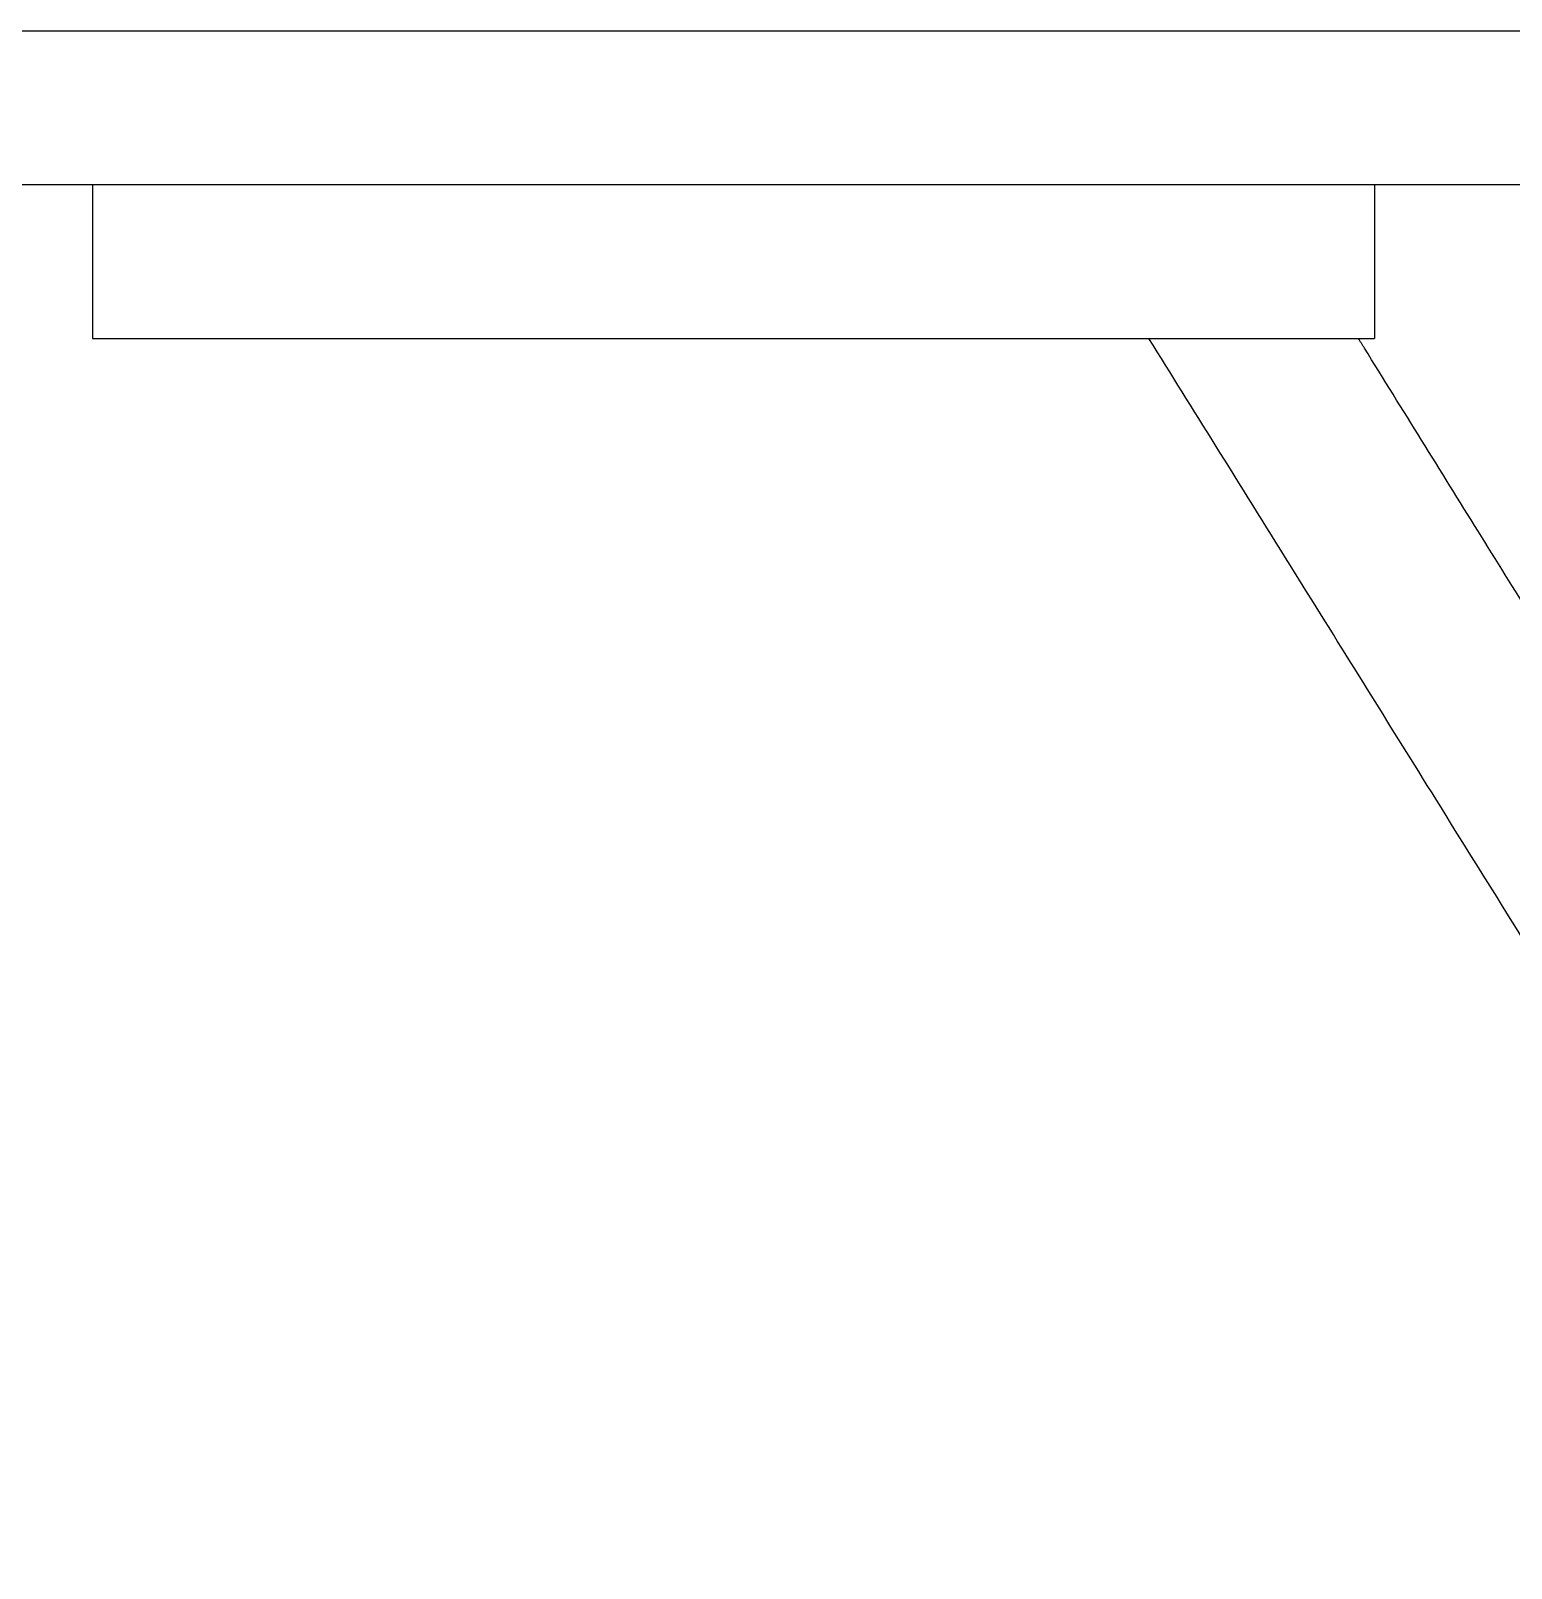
# Model space of a CAD drawing. Header units: millimetres. Extents: x 10 to 584, y 10 to 410.
# Drawn here: x 343.96 to 351.66, y 65.6 to 73.59 of the extents above; entities that cross this region are included whole.
import ezdxf

# ---------------------------------------------------------------- set-up
doc = ezdxf.new("R2010")
doc.units = ezdxf.units.MM

msp = doc.modelspace()

# ---------------------------------------------------------------- linework, layer by layer
at = {"color": 7, "linetype": 'Continuous', "lineweight": 25}
for p, q in [((291.37083, 73.59332), (360.09062, 73.59332)), ((291.37083, 72.79332), (360.09062, 72.79332)), ((344.28116, 72.79332), (344.28116, 71.99332)), ((350.94783, 72.79332), (350.94783, 71.99332)), ((344.28116, 71.99332), (350.94783, 71.99332))]:
    msp.add_line(p, q, dxfattribs=at)
msp.add_open_spline([(353.75883, 65.59601), (353.63988, 65.78704), (353.4057, 66.16313), (353.04664, 66.73976), (352.68483, 67.3208), (352.31968, 67.9072), (351.95351, 68.49524), (351.58129, 69.09302), (351.21979, 69.67356), (350.86097, 70.24982), (350.50156, 70.82699), (350.13731, 71.41197), (349.89062, 71.80814), (349.77531, 71.99332)], degree=3, knots=[0, 0, 0, 0, 0.0972022, 0.1913694, 0.2861387, 0.3806502, 0.4726225, 0.5638291, 0.6589853, 0.7393497, 0.8256018, 0.9184823, 1, 1, 1, 1], dxfattribs=at)
at = {"color": 59, "linetype": 'Continuous', "lineweight": 25}
msp.add_open_spline([(354.81353, 65.63484), (354.6569, 65.88704), (354.3349, 66.40549), (353.82227, 67.23092), (353.27022, 68.11979), (352.67651, 69.07575), (352.07878, 70.03817), (351.4811, 71.00053), (351.08528, 71.63781), (350.87508, 71.97628), (350.86449, 71.99332)], degree=3, knots=[0, 0, 0, 0, 0.12856143, 0.26429043, 0.40718951, 0.55725643, 0.71449301, 0.85100544, 0.99250007, 1, 1, 1, 1], dxfattribs=at)

doc.saveas('drawing.dxf')
